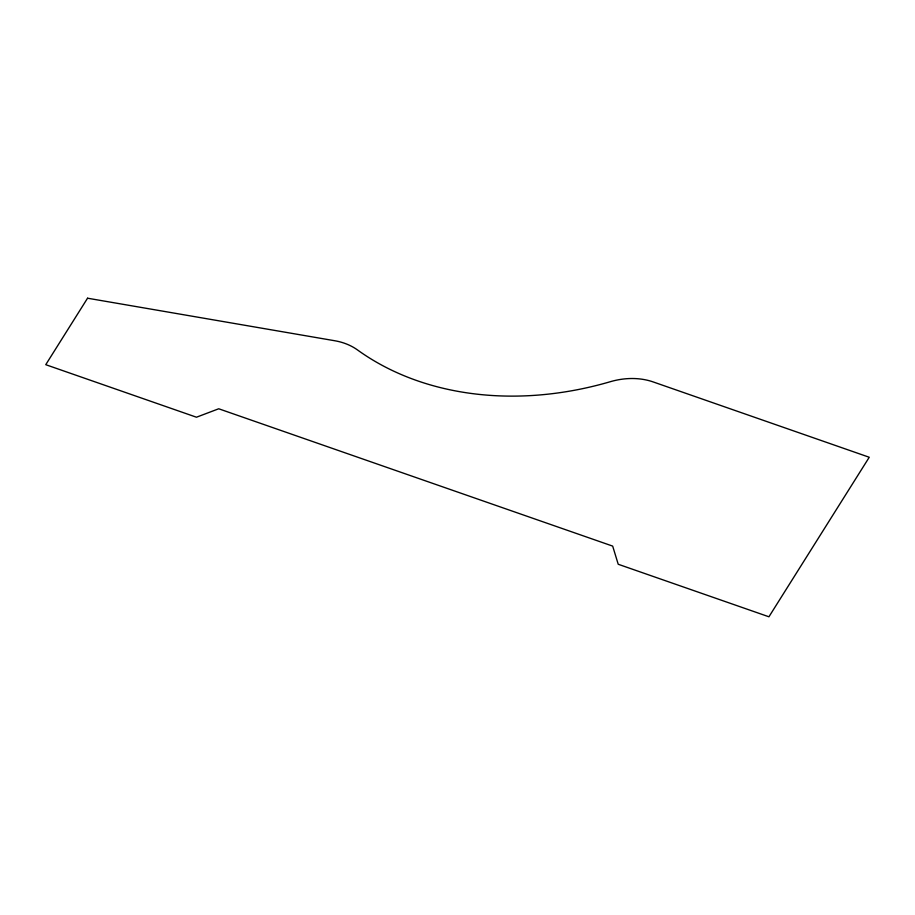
<?xml version="1.0" encoding="UTF-8"?>
<svg xmlns="http://www.w3.org/2000/svg" width="915" height="915" viewBox="0 0 915 915"><rect width="100%" height="100%" fill="white"/><g stroke="black" fill="none" stroke-linecap="round" stroke-linejoin="round"><path stroke-width="1.37" d="M87.554 298.21L45.75 364.685L196.462 417.217L218.719 408.776L612.673 546.106L618.22 564.258L768.932 616.79L869.25 457.26L653.184 381.932A67.607 53.345 -27.1 0 0 610.282 381.715A304.238 240.062 -27.1 0 1 357.605 350.022A67.607 53.345 -27.1 0 0 334.764 340.746L87.554 298.21"/></g></svg>
